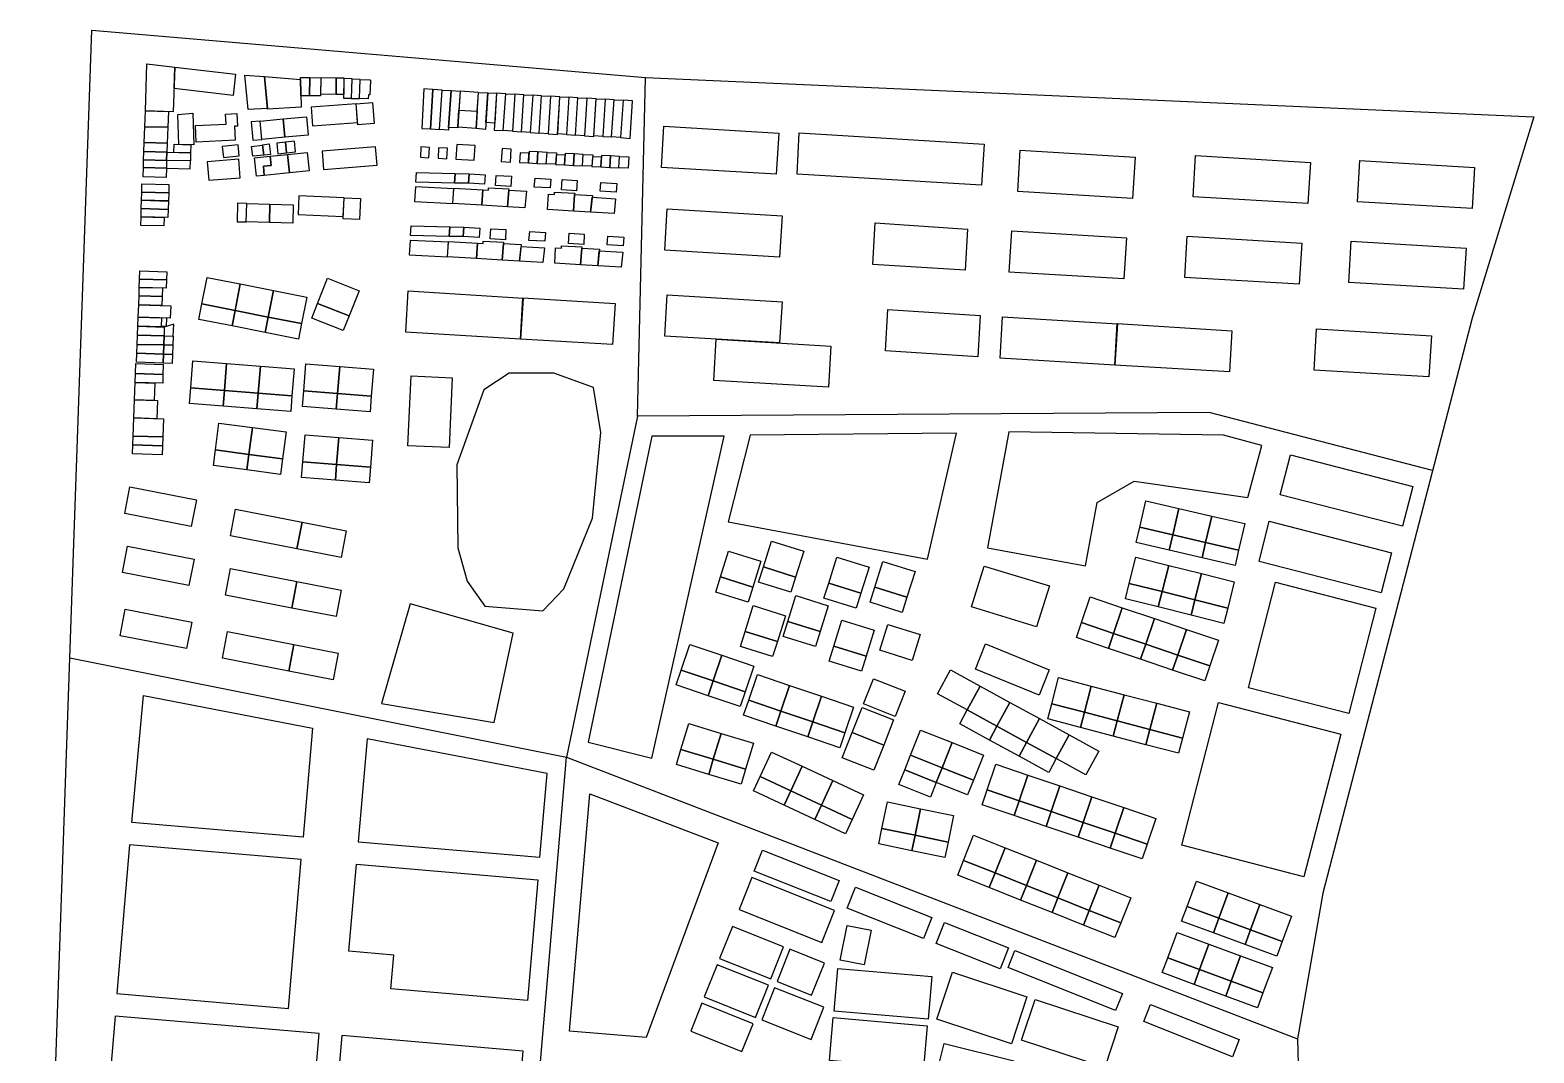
# Model space of a CAD drawing. Header units: millimetres. Extents: x 509895 to 510562, y 3510523 to 3511308.
# Drawn here: x 509895 to 510562, y 3510855 to 3511308 of the extents above; entities that cross this region are included whole.
import ezdxf

# ---------------------------------------------------------------- set-up
doc = ezdxf.new("R2010")
doc.units = ezdxf.units.MM
doc.header["$LTSCALE"] = 5
for name, color, linetype, true_color in [('000历史建筑', 30, 'Continuous', 0xff7f00), ('DX-地形', 8, 'Continuous', 0x808080), ('外水E1', 131, 'Continuous', 0x7fffff), ('车行-主干道', 1, 'Continuous', 0xff0000), ('车行-支路', 3, 'Continuous', 0x00ff00), ('车行-次干道', 5, 'Continuous', 0x0000ff)]:
    doc.layers.add(name, color=color, linetype=linetype, true_color=true_color)

msp = doc.modelspace()

# ---------------------------------------------------------------- linework, layer by layer
at = {"layer": '000历史建筑'}
for points in [[(510346.79, 3511061.9), (510341.12, 3511043.77), (510312.21, 3511052.56), (510317.88, 3511070.69)], [(510257.11, 3510911.32), (510267.78, 3510909.19), (510264.71, 3510893.82), (510254.04, 3510895.96)]]:
    msp.add_lwpolyline(points, close=True, dxfattribs=at)
at = {"layer": 'DX-地形', "linetype": 'Continuous'}
for points in [[(509946.55, 3511293.36), (509958.9, 3511291.98), (509958.21, 3511272.15), (509945.87, 3511272.53)], [(509946.55, 3511293.36), (509958.9, 3511291.98), (509958.21, 3511272.15), (509945.87, 3511272.53)], [(509984.71, 3511279.36), (509958.57, 3511282.41), (509958.9, 3511291.98), (509985.82, 3511288.88)], [(509984.71, 3511279.36), (509958.57, 3511282.41), (509958.9, 3511291.98), (509985.82, 3511288.88)], [(509998.63, 3511287.72), (509999.95, 3511273.64), (509991.41, 3511273.1), (509989.98, 3511288.38)], [(509998.63, 3511287.72), (509999.95, 3511273.64), (509991.41, 3511273.1), (509989.98, 3511288.38)], [(510014.9, 3511274.25), (509999.99, 3511273.26), (509998.63, 3511287.72), (510014.67, 3511286.41)], [(510014.9, 3511274.25), (509999.99, 3511273.26), (509998.63, 3511287.72), (510014.67, 3511286.41)], [(510018.62, 3511279.18), (510014.79, 3511279.18), (510014.66, 3511287.36), (510018.76, 3511287.28)], [(510018.62, 3511279.18), (510014.79, 3511279.18), (510014.66, 3511287.36), (510018.76, 3511287.28)], [(510023.51, 3511280.12), (510030.43, 3511279.99), (510030.52, 3511287.04), (510023.62, 3511287.26), (510023.49, 3511279.18), (510018.62, 3511279.18), (510018.76, 3511287.28), (510023.62, 3511287.26)], [(510023.51, 3511280.12), (510030.43, 3511279.99), (510030.52, 3511287.04), (510023.62, 3511287.26), (510023.49, 3511279.18), (510018.62, 3511279.18), (510018.76, 3511287.28), (510023.62, 3511287.26)], [(510033.93, 3511279.92), (510034.02, 3511286.99), (510030.52, 3511287.04), (510030.43, 3511279.97)], [(510033.93, 3511279.92), (510034.02, 3511286.99), (510030.52, 3511287.04), (510030.43, 3511279.97)], [(510037.33, 3511286.53), (510037.16, 3511278.03), (510033.85, 3511278.09), (510034.02, 3511286.99), (510037.33, 3511286.93), (510037.16, 3511278.03), (510040.86, 3511277.96), (510041.03, 3511286.46)], [(510037.33, 3511286.53), (510037.16, 3511278.03), (510033.85, 3511278.09), (510034.02, 3511286.99), (510037.33, 3511286.93), (510037.16, 3511278.03), (510040.86, 3511277.96), (510041.03, 3511286.46)], [(510045.73, 3511285.91), (510045.45, 3511279.7), (510044.75, 3511279.72), (510044.66, 3511277.89), (510040.86, 3511277.96), (510041.03, 3511286.43), (510045.32, 3511286.31), (510045.43, 3511286.29), (510045.52, 3511286.25), (510045.6, 3511286.18), (510045.66, 3511286.1), (510045.71, 3511286.01)], [(510045.73, 3511285.91), (510045.45, 3511279.7), (510044.75, 3511279.72), (510044.66, 3511277.89), (510040.86, 3511277.96), (510041.03, 3511286.43), (510045.32, 3511286.31), (510045.43, 3511286.29), (510045.52, 3511286.25), (510045.6, 3511286.18), (510045.66, 3511286.1), (510045.71, 3511286.01)], [(510073.39, 3511281.97), (510072.27, 3511264.5), (510076.34, 3511264.27), (510077.47, 3511281.77), (510073.39, 3511281.97), (510069.35, 3511282.24), (510068.48, 3511264.77), (510072.27, 3511264.5)], [(510073.39, 3511281.97), (510072.27, 3511264.5), (510076.34, 3511264.27), (510077.47, 3511281.77), (510073.39, 3511281.97), (510069.35, 3511282.24), (510068.48, 3511264.77), (510072.27, 3511264.5)], [(510077.47, 3511281.77), (510081.4, 3511281.54), (510080.35, 3511265.22), (510080.27, 3511264.02), (510076.34, 3511264.27)], [(510077.47, 3511281.77), (510081.4, 3511281.54), (510080.35, 3511265.22), (510080.27, 3511264.02), (510076.34, 3511264.27)], [(510081.4, 3511281.54), (510085.42, 3511281.25), (510084.4, 3511265.32), (510084.37, 3511264.96), (510080.35, 3511265.22)], [(510081.4, 3511281.54), (510085.42, 3511281.25), (510084.4, 3511265.32), (510084.37, 3511264.96), (510080.35, 3511265.22)], [(510093.55, 3511280.74), (510085.42, 3511281.25), (510084.9, 3511272.92), (510093.02, 3511272.43)], [(510093.55, 3511280.74), (510085.42, 3511281.25), (510084.9, 3511272.92), (510093.02, 3511272.43)], [(510097.66, 3511280.56), (510096.65, 3511264.3), (510092.54, 3511264.69), (510093.55, 3511280.74), (510097.66, 3511280.56), (510101.63, 3511280.39), (510100.82, 3511267.09), (510096.85, 3511267.32)], [(510097.66, 3511280.56), (510096.65, 3511264.3), (510092.54, 3511264.69), (510093.55, 3511280.74), (510097.66, 3511280.56), (510101.63, 3511280.39), (510100.82, 3511267.09), (510096.85, 3511267.32)], [(510104.59, 3511263.76), (510105.64, 3511280.15), (510101.63, 3511280.39), (510100.57, 3511264.03)], [(510104.59, 3511263.76), (510105.64, 3511280.15), (510101.63, 3511280.39), (510100.57, 3511264.03)], [(510105.64, 3511280.15), (510109.66, 3511279.91), (510108.6, 3511263.51), (510104.59, 3511263.76)], [(510105.64, 3511280.15), (510109.66, 3511279.91), (510108.6, 3511263.51), (510104.59, 3511263.76)], [(510039.97, 3511267.41), (510039.33, 3511275.7), (510019.33, 3511274.12), (510019.98, 3511265.83)], [(510039.97, 3511267.41), (510039.33, 3511275.7), (510019.33, 3511274.12), (510019.98, 3511265.83)], [(510040.05, 3511266.36), (510039.33, 3511275.7), (510046.61, 3511276.27), (510047.33, 3511266.93)], [(510040.05, 3511266.36), (510039.33, 3511275.7), (510046.61, 3511276.27), (510047.33, 3511266.93)], [(510112.63, 3511263.17), (510113.66, 3511279.63), (510109.66, 3511279.91), (510108.6, 3511263.51)], [(510112.63, 3511263.17), (510113.66, 3511279.63), (510109.66, 3511279.91), (510108.6, 3511263.51)], [(510113.66, 3511279.63), (510117.62, 3511279.45), (510116.55, 3511262.93), (510112.63, 3511263.17)], [(510113.66, 3511279.63), (510117.62, 3511279.45), (510116.55, 3511262.93), (510112.63, 3511263.17)], [(510120.5, 3511262.69), (510121.57, 3511279.22), (510117.62, 3511279.45), (510116.55, 3511262.93)], [(510120.5, 3511262.69), (510121.57, 3511279.22), (510117.62, 3511279.45), (510116.55, 3511262.93)], [(510121.57, 3511279.22), (510125.59, 3511279.02), (510124.5, 3511262.4), (510120.5, 3511262.69)], [(510121.57, 3511279.22), (510125.59, 3511279.02), (510124.5, 3511262.4), (510120.5, 3511262.69)], [(510128.67, 3511262.05), (510129.73, 3511278.77), (510125.59, 3511279.02), (510124.5, 3511262.4)], [(510128.67, 3511262.05), (510129.73, 3511278.77), (510125.59, 3511279.02), (510124.5, 3511262.4)], [(510129.73, 3511278.77), (510133.68, 3511278.59), (510132.61, 3511262.06), (510128.7, 3511262.31)], [(510129.73, 3511278.77), (510133.68, 3511278.59), (510132.61, 3511262.06), (510128.7, 3511262.31)], [(510136.57, 3511261.82), (510137.64, 3511278.35), (510133.68, 3511278.59), (510132.61, 3511262.06)], [(510136.57, 3511261.82), (510137.64, 3511278.35), (510133.68, 3511278.59), (510132.61, 3511262.06)], [(510137.64, 3511278.35), (510141.65, 3511278.16), (510140.57, 3511261.53), (510136.57, 3511261.82)], [(510137.64, 3511278.35), (510141.65, 3511278.16), (510140.57, 3511261.53), (510136.57, 3511261.82)], [(510144.73, 3511261.18), (510145.79, 3511277.91), (510141.65, 3511278.16), (510140.57, 3511261.53)], [(510144.73, 3511261.18), (510145.79, 3511277.91), (510141.65, 3511278.16), (510140.57, 3511261.53)], [(510145.79, 3511277.91), (510149.75, 3511277.72), (510148.67, 3511261.2), (510144.76, 3511261.44)], [(510145.79, 3511277.91), (510149.75, 3511277.72), (510148.67, 3511261.2), (510144.76, 3511261.44)], [(510152.63, 3511260.96), (510153.7, 3511277.49), (510149.75, 3511277.72), (510148.67, 3511261.2)], [(510152.63, 3511260.96), (510153.7, 3511277.49), (510149.75, 3511277.72), (510148.67, 3511261.2)], [(510153.7, 3511277.49), (510157.71, 3511277.29), (510156.63, 3511260.67), (510152.63, 3511260.96)], [(510153.7, 3511277.49), (510157.71, 3511277.29), (510156.63, 3511260.67), (510152.63, 3511260.96)], [(510160.8, 3511260.32), (510161.85, 3511277.04), (510157.71, 3511277.29), (510156.63, 3511260.67)], [(510160.8, 3511260.32), (510161.85, 3511277.04), (510157.71, 3511277.29), (510156.63, 3511260.67)], [(509945.87, 3511272.53), (509956.04, 3511272.25), (509955.77, 3511265.25), (509945.6, 3511265.53)], [(509945.87, 3511272.53), (509956.04, 3511272.25), (509955.77, 3511265.25), (509945.6, 3511265.53)], [(509960.25, 3511270.98), (509966.85, 3511271.47), (509967.4, 3511257.49), (509960.7, 3511257.66)], [(509960.25, 3511270.98), (509966.85, 3511271.47), (509967.4, 3511257.49), (509960.7, 3511257.66)], [(509968.41, 3511258.72), (509968.07, 3511266.09), (509981.61, 3511266.71), (509981.41, 3511271.1), (509986.4, 3511271.34), (509986.66, 3511265.82), (509985.32, 3511265.76), (509985.61, 3511259.52)], [(509968.41, 3511258.72), (509968.07, 3511266.09), (509981.61, 3511266.71), (509981.41, 3511271.1), (509986.4, 3511271.34), (509986.66, 3511265.82), (509985.32, 3511265.76), (509985.61, 3511259.52)], [(509996.75, 3511268.02), (509992.73, 3511267.64), (509993.53, 3511259.49), (509997.55, 3511259.87)], [(509996.75, 3511268.02), (509992.73, 3511267.64), (509993.53, 3511259.49), (509997.55, 3511259.87)], [(509997.55, 3511259.87), (509996.75, 3511268.02), (510006.96, 3511268.98), (510007.76, 3511260.83)], [(509997.55, 3511259.87), (509996.75, 3511268.02), (510006.96, 3511268.98), (510007.76, 3511260.83)], [(510006.96, 3511268.98), (510017.3, 3511269.95), (510018.09, 3511261.8), (510007.76, 3511260.83)], [(510006.96, 3511268.98), (510017.3, 3511269.95), (510018.09, 3511261.8), (510007.76, 3511260.83)], [(510084.9, 3511272.92), (510093.02, 3511272.43), (510092.54, 3511264.69), (510084.4, 3511265.32)], [(510084.9, 3511272.92), (510093.02, 3511272.43), (510092.54, 3511264.69), (510084.4, 3511265.32)], [(509945.6, 3511265.53), (509955.77, 3511265.25), (509955.49, 3511258.21), (509945.32, 3511258.49)], [(509945.6, 3511265.53), (509955.77, 3511265.25), (509955.49, 3511258.21), (509945.32, 3511258.49)], [(509945.18, 3511254.49), (509955.35, 3511254.21), (509955.24, 3511250.6), (509945.07, 3511250.88)], [(509945.18, 3511254.49), (509955.35, 3511254.21), (509955.24, 3511250.6), (509945.07, 3511250.88)], [(509945.32, 3511258.49), (509955.49, 3511258.21), (509955.35, 3511254.21), (509945.18, 3511254.49)], [(509945.32, 3511258.49), (509955.49, 3511258.21), (509955.35, 3511254.21), (509945.18, 3511254.49)], [(509955.35, 3511254.21), (509965.91, 3511253.92), (509965.8, 3511250.32), (509955.24, 3511250.6)], [(509955.35, 3511254.21), (509965.91, 3511253.92), (509965.8, 3511250.32), (509955.24, 3511250.6)], [(509958.44, 3511254.13), (509958.58, 3511257.71), (509965.98, 3511257.53), (509965.91, 3511253.92)], [(509958.44, 3511254.13), (509958.58, 3511257.71), (509965.98, 3511257.53), (509965.91, 3511253.92)], [(509987.49, 3511252.59), (509986.97, 3511257.45), (509979.91, 3511256.69), (509980.43, 3511251.83)], [(509987.49, 3511252.59), (509986.97, 3511257.45), (509979.91, 3511256.69), (509980.43, 3511251.83)], [(509993.45, 3511252.41), (509992.93, 3511256.79), (509997.8, 3511257.33), (509998.32, 3511252.9)], [(509993.45, 3511252.41), (509992.93, 3511256.79), (509997.8, 3511257.33), (509998.32, 3511252.9)], [(509998.32, 3511252.9), (509997.78, 3511257.53), (510000.76, 3511257.88), (510001.3, 3511253.26)], [(509998.32, 3511252.9), (509997.78, 3511257.53), (510000.76, 3511257.88), (510001.3, 3511253.26)], [(510008.44, 3511253.92), (510007.97, 3511258.64), (510004.19, 3511258.26), (510004.65, 3511253.55)], [(510008.44, 3511253.92), (510007.97, 3511258.64), (510004.19, 3511258.26), (510004.65, 3511253.55)], [(510007.97, 3511258.64), (510008.43, 3511253.92), (510012.41, 3511254.31), (510011.95, 3511259.03)], [(510007.97, 3511258.64), (510008.43, 3511253.92), (510012.41, 3511254.31), (510011.95, 3511259.03)], [(510009.71, 3511245.04), (510008.88, 3511253.23), (510017.59, 3511254.12), (510018.43, 3511245.92)], [(510009.71, 3511245.04), (510008.88, 3511253.23), (510017.59, 3511254.12), (510018.43, 3511245.92)], [(510024.91, 3511246.48), (510048.62, 3511248.41), (510047.89, 3511256.66), (510024.18, 3511254.72)], [(510024.91, 3511246.48), (510048.62, 3511248.41), (510047.89, 3511256.66), (510024.18, 3511254.72)], [(510067.79, 3511251.98), (510071.58, 3511251.77), (510071.83, 3511256.36), (510068.04, 3511256.57)], [(510067.79, 3511251.98), (510071.58, 3511251.77), (510071.83, 3511256.36), (510068.04, 3511256.57)], [(510075.65, 3511251.55), (510079.58, 3511251.34), (510079.83, 3511255.93), (510075.9, 3511256.14)], [(510075.65, 3511251.55), (510079.58, 3511251.34), (510079.83, 3511255.93), (510075.9, 3511256.14)], [(510083.5, 3511251.13), (510091.65, 3511250.69), (510092.06, 3511257.16), (510083.97, 3511257.6)], [(510103.71, 3511250.05), (510107.73, 3511249.78), (510108.1, 3511255.61), (510104.11, 3511255.78)], [(510103.71, 3511250.05), (510107.73, 3511249.78), (510108.1, 3511255.61), (510104.11, 3511255.78)], [(510112.01, 3511253.95), (510111.74, 3511249.61), (510115.7, 3511249.45), (510115.97, 3511253.75)], [(510112.01, 3511253.95), (510111.74, 3511249.61), (510115.7, 3511249.45), (510115.97, 3511253.75)], [(510115.7, 3511249.45), (510119.65, 3511249.22), (510119.97, 3511254.3), (510116.02, 3511254.52)], [(510115.7, 3511249.45), (510119.65, 3511249.22), (510119.97, 3511254.3), (510116.02, 3511254.52)], [(510119.97, 3511254.3), (510119.65, 3511249.22), (510123.66, 3511249.04), (510123.98, 3511254.09)], [(510119.97, 3511254.3), (510119.65, 3511249.22), (510123.66, 3511249.04), (510123.98, 3511254.09)], [(510128.15, 3511253.87), (510127.84, 3511248.84), (510123.66, 3511249.04), (510123.98, 3511254.09)], [(510128.15, 3511253.87), (510127.84, 3511248.84), (510123.66, 3511249.04), (510123.98, 3511254.09)], [(510131.76, 3511248.59), (510135.72, 3511248.36), (510136.04, 3511253.43), (510132.08, 3511253.66)], [(510136.04, 3511253.43), (510135.72, 3511248.36), (510139.73, 3511248.17), (510140.05, 3511253.22)], [(509944.97, 3511247.37), (509955.14, 3511247.09), (509954.99, 3511242.97), (509944.82, 3511243.33)], [(509944.97, 3511247.37), (509955.14, 3511247.09), (509954.99, 3511242.97), (509944.82, 3511243.33)], [(509945.07, 3511250.88), (509955.24, 3511250.6), (509955.14, 3511247.09), (509944.94, 3511247.37)], [(509945.07, 3511250.88), (509955.24, 3511250.6), (509955.14, 3511247.09), (509944.94, 3511247.37)], [(509955.24, 3511250.6), (509955.14, 3511247.09), (509965.75, 3511246.81), (509965.85, 3511250.32)], [(509955.24, 3511250.6), (509955.14, 3511247.09), (509965.75, 3511246.81), (509965.85, 3511250.32)], [(509987.9, 3511242.88), (509987.25, 3511251.09), (509973.3, 3511250), (509973.94, 3511241.79)], [(509987.9, 3511242.88), (509987.25, 3511251.09), (509973.3, 3511250), (509973.94, 3511241.79)], [(509995.11, 3511243.55), (509994.27, 3511251.75), (510001.24, 3511252.46), (510001.65, 3511248.38), (509998.17, 3511248.02), (509998.59, 3511243.91)], [(509995.11, 3511243.55), (509994.27, 3511251.75), (510001.24, 3511252.46), (510001.65, 3511248.38), (509998.17, 3511248.02), (509998.59, 3511243.91)], [(509998.59, 3511243.91), (509998.17, 3511248.02), (510001.65, 3511248.38), (510001.24, 3511252.46), (510008.88, 3511253.23), (510009.71, 3511245.04)], [(509998.59, 3511243.91), (509998.17, 3511248.02), (510001.65, 3511248.38), (510001.24, 3511252.46), (510008.88, 3511253.23), (510009.71, 3511245.04)], [(510128.08, 3511253.09), (510127.8, 3511248.74), (510131.76, 3511248.59), (510132.03, 3511252.88)], [(510128.08, 3511253.09), (510127.8, 3511248.74), (510131.76, 3511248.59), (510132.03, 3511252.88)], [(510144.22, 3511253), (510143.9, 3511247.98), (510139.73, 3511248.17), (510140.05, 3511253.22)], [(510144.14, 3511252.22), (510143.87, 3511247.88), (510147.82, 3511247.72), (510148.09, 3511252.02)], [(510147.82, 3511247.72), (510151.78, 3511247.49), (510152.1, 3511252.57), (510148.14, 3511252.79)], [(510147.82, 3511247.72), (510151.78, 3511247.49), (510152.1, 3511252.57), (510148.14, 3511252.79)], [(510152.1, 3511252.57), (510151.78, 3511247.49), (510155.79, 3511247.31), (510156.11, 3511252.36)], [(510152.1, 3511252.57), (510151.78, 3511247.49), (510155.79, 3511247.31), (510156.11, 3511252.36)], [(510160.28, 3511252.14), (510159.96, 3511247.11), (510155.79, 3511247.31), (510156.11, 3511252.36)], [(509944.31, 3511240.23), (509956.28, 3511239.85), (509956.23, 3511236.18), (509944.26, 3511236.55)], [(509944.31, 3511240.23), (509956.28, 3511239.85), (509956.23, 3511236.18), (509944.26, 3511236.55)], [(510065.8, 3511240.97), (510066.11, 3511245.18), (510083.21, 3511244.76), (510082.89, 3511240.55)], [(510083.21, 3511244.76), (510089.45, 3511244.68), (510089.19, 3511240.54), (510082.89, 3511240.55)], [(510089.45, 3511244.68), (510096.53, 3511244.23), (510096.27, 3511240.09), (510089.19, 3511240.54)], [(510101.42, 3511243.95), (510108.15, 3511243.57), (510107.89, 3511239.03), (510101.17, 3511239.4)], [(510118.66, 3511242.64), (510125.72, 3511242.25), (510125.39, 3511238.37), (510118.32, 3511238.76)], [(510130.63, 3511242.05), (510137.35, 3511241.67), (510137.1, 3511237.13), (510130.37, 3511237.5)], [(510147.87, 3511240.74), (510154.93, 3511240.35), (510154.6, 3511236.47), (510147.53, 3511236.86)], [(509944.26, 3511236.55), (509956.23, 3511236.18), (509956.09, 3511232.58), (509944.14, 3511232.91)], [(509944.26, 3511236.55), (509956.23, 3511236.18), (509956.09, 3511232.58), (509944.14, 3511232.91)], [(510033.61, 3511225.68), (510033.96, 3511233.99), (510013.92, 3511234.82), (510013.57, 3511226.51)], [(510033.61, 3511225.68), (510033.96, 3511233.99), (510013.92, 3511234.82), (510013.57, 3511226.51)], [(510033.56, 3511224.63), (510033.96, 3511233.99), (510041.26, 3511233.68), (510040.86, 3511224.32)], [(510033.56, 3511224.63), (510033.96, 3511233.99), (510041.26, 3511233.68), (510040.86, 3511224.32)], [(510065.65, 3511238.78), (510065.25, 3511232.34), (510082.17, 3511231.48), (510082.59, 3511237.93)], [(510095.04, 3511230.67), (510082.17, 3511231.48), (510082.62, 3511238.28), (510095.45, 3511237.47)], [(510106.48, 3511230.03), (510095.04, 3511230.67), (510095.46, 3511237.53), (510098.08, 3511237.36), (510098.08, 3511238.43), (510107.07, 3511237.94), (510107.02, 3511237.39)], [(510107.02, 3511237.39), (510114.89, 3511236.91), (510114.13, 3511229.58), (510106.48, 3511230.03)], [(510135.68, 3511228.13), (510124.25, 3511228.77), (510124.66, 3511235.63), (510127.29, 3511235.46), (510127.29, 3511236.53), (510136.28, 3511236.04), (510136.23, 3511235.49)], [(510136.23, 3511235.49), (510144.1, 3511235.01), (510143.33, 3511227.68), (510135.68, 3511228.13)], [(510154.42, 3511233.6), (510153.73, 3511227.06), (510143.33, 3511227.67), (510144.02, 3511234.21)], [(509944.02, 3511229.24), (509956, 3511228.86), (509955.85, 3511225.27), (509943.91, 3511225.59)], [(509944.02, 3511229.24), (509956, 3511228.86), (509955.85, 3511225.27), (509943.91, 3511225.59)], [(509944.08, 3511232.91), (509956.05, 3511232.53), (509956, 3511228.86), (509944.02, 3511229.24)], [(509944.08, 3511232.91), (509956.05, 3511232.53), (509956, 3511228.86), (509944.02, 3511229.24)], [(509990.78, 3511231.48), (509986.74, 3511231.59), (509986.55, 3511223.4), (509990.59, 3511223.29)], [(509990.78, 3511231.48), (509986.74, 3511231.59), (509986.55, 3511223.4), (509990.59, 3511223.29)], [(509990.59, 3511223.29), (509990.78, 3511231.48), (510001.03, 3511231.21), (510000.84, 3511223.02)], [(509990.59, 3511223.29), (509990.78, 3511231.48), (510001.03, 3511231.21), (510000.84, 3511223.02)], [(510001.03, 3511231.21), (510011.4, 3511230.93), (510011.22, 3511222.74), (510000.84, 3511223.02)], [(510001.03, 3511231.21), (510011.4, 3511230.93), (510011.22, 3511222.74), (510000.84, 3511223.02)], [(509943.91, 3511225.59), (509954.2, 3511225.31), (509954.06, 3511221.49), (509943.77, 3511221.77)], [(509943.91, 3511225.59), (509954.2, 3511225.31), (509954.06, 3511221.49), (509943.77, 3511221.77)], [(510063.43, 3511217.3), (510063.74, 3511221.51), (510080.84, 3511221.09), (510080.52, 3511216.88)], [(510080.84, 3511221.09), (510087.08, 3511221.02), (510086.82, 3511216.87), (510080.52, 3511216.88)], [(510087.08, 3511221.02), (510094.16, 3511220.57), (510093.9, 3511216.43), (510086.82, 3511216.87)], [(510099.05, 3511220.28), (510105.78, 3511219.91), (510105.52, 3511215.36), (510098.8, 3511215.74)], [(510099.05, 3511220.28), (510105.78, 3511219.91), (510105.52, 3511215.36), (510098.8, 3511215.74)], [(510063.28, 3511215.12), (510062.88, 3511208.67), (510079.8, 3511207.81), (510080.22, 3511214.26)], [(510063.28, 3511215.12), (510062.88, 3511208.67), (510079.8, 3511207.81), (510080.22, 3511214.26)], [(510092.67, 3511207), (510079.8, 3511207.81), (510080.25, 3511214.61), (510093.08, 3511213.8)], [(510092.67, 3511207), (510079.8, 3511207.81), (510080.25, 3511214.61), (510093.08, 3511213.8)], [(510104.11, 3511206.36), (510092.67, 3511207), (510093.09, 3511213.86), (510095.71, 3511213.69), (510095.71, 3511214.77), (510104.7, 3511214.28), (510104.65, 3511213.73)], [(510104.11, 3511206.36), (510092.67, 3511207), (510093.09, 3511213.86), (510095.71, 3511213.69), (510095.71, 3511214.77), (510104.7, 3511214.28), (510104.65, 3511213.73)], [(510104.65, 3511213.73), (510112.52, 3511213.24), (510111.76, 3511205.92), (510104.11, 3511206.36)], [(510104.65, 3511213.73), (510112.52, 3511213.24), (510111.76, 3511205.92), (510104.11, 3511206.36)], [(510116.29, 3511218.98), (510123.35, 3511218.58), (510123.02, 3511214.7), (510115.95, 3511215.1)], [(510116.29, 3511218.98), (510123.35, 3511218.58), (510123.02, 3511214.7), (510115.95, 3511215.1)], [(510133.77, 3511218.25), (510140.49, 3511217.88), (510140.24, 3511213.33), (510133.51, 3511213.71)], [(510133.77, 3511218.25), (510140.49, 3511217.88), (510140.24, 3511213.33), (510133.51, 3511213.71)], [(510151, 3511216.95), (510158.07, 3511216.55), (510157.74, 3511212.67), (510150.67, 3511213.07)], [(510151, 3511216.95), (510158.07, 3511216.55), (510157.74, 3511212.67), (510150.67, 3511213.07)], [(510122.84, 3511211.83), (510122.15, 3511205.29), (510111.75, 3511205.91), (510112.44, 3511212.45)], [(510122.84, 3511211.83), (510122.15, 3511205.29), (510111.75, 3511205.91), (510112.44, 3511212.45)], [(510138.82, 3511204.33), (510127.39, 3511204.97), (510127.8, 3511211.84), (510130.42, 3511211.66), (510130.43, 3511212.74), (510139.41, 3511212.25), (510139.37, 3511211.7)], [(510138.82, 3511204.33), (510127.39, 3511204.97), (510127.8, 3511211.84), (510130.42, 3511211.66), (510130.43, 3511212.74), (510139.41, 3511212.25), (510139.37, 3511211.7)], [(510139.37, 3511211.7), (510147.24, 3511211.21), (510146.47, 3511203.89), (510138.82, 3511204.33)], [(510139.37, 3511211.7), (510147.24, 3511211.21), (510146.47, 3511203.89), (510138.82, 3511204.33)], [(510157.56, 3511209.81), (510156.87, 3511203.26), (510146.47, 3511203.88), (510147.16, 3511210.42)], [(510157.56, 3511209.81), (510156.87, 3511203.26), (510146.47, 3511203.88), (510147.16, 3511210.42)], [(509943.31, 3511201.6), (509955.29, 3511201.22), (509955.23, 3511197.54), (509943.26, 3511197.92)], [(509943.31, 3511201.6), (509955.29, 3511201.22), (509955.23, 3511197.54), (509943.26, 3511197.92)], [(509943.15, 3511194.28), (509953.44, 3511194), (509953.3, 3511190.18), (509943.01, 3511190.46)], [(509943.15, 3511194.28), (509953.44, 3511194), (509953.3, 3511190.18), (509943.01, 3511190.46)], [(509943.26, 3511197.92), (509955.23, 3511197.54), (509955.09, 3511193.95), (509943.15, 3511194.28)], [(509943.26, 3511197.92), (509955.23, 3511197.54), (509955.09, 3511193.95), (509943.15, 3511194.28)], [(509942.86, 3511186.57), (509957.06, 3511186.05), (509956.85, 3511180.59), (509942.66, 3511181.11)], [(509942.86, 3511186.57), (509957.06, 3511186.05), (509956.85, 3511180.59), (509942.66, 3511181.11)], [(509943.01, 3511190.46), (509953.3, 3511190.18), (509953.15, 3511186.19), (509942.86, 3511186.57)], [(509943.01, 3511190.46), (509953.3, 3511190.18), (509953.15, 3511186.19), (509942.86, 3511186.57)], [(509942.66, 3511181.11), (509953.03, 3511180.73), (509952.86, 3511176.71), (509942.48, 3511177.08)], [(509942.66, 3511181.11), (509953.03, 3511180.73), (509952.86, 3511176.71), (509942.48, 3511177.08)], [(509952.88, 3511177.17), (509955.26, 3511177.04), (509955.35, 3511180.65), (509953.03, 3511180.73)], [(509952.88, 3511177.17), (509955.26, 3511177.04), (509955.35, 3511180.65), (509953.03, 3511180.73)], [(509942.48, 3511177.08), (509954.21, 3511176.67), (509954.13, 3511172.81), (509942.34, 3511173.09)], [(509942.48, 3511177.08), (509954.21, 3511176.67), (509954.13, 3511172.81), (509942.34, 3511173.09)], [(509954.1, 3511172.81), (509958.22, 3511172.68), (509958.49, 3511177.91), (509954.21, 3511176.67), (509954.13, 3511172.81), (509958.22, 3511172.68), (509958.01, 3511168.71), (509953.99, 3511168.78)], [(509954.1, 3511172.81), (509958.22, 3511172.68), (509958.49, 3511177.91), (509954.21, 3511176.67), (509954.13, 3511172.81), (509958.22, 3511172.68), (509958.01, 3511168.71), (509953.99, 3511168.78)], [(509942.18, 3511169), (509953.99, 3511168.78), (509953.86, 3511164.64), (509942.07, 3511165.05)], [(509942.18, 3511169), (509953.99, 3511168.78), (509953.86, 3511164.64), (509942.07, 3511165.05)], [(509942.34, 3511173.09), (509954.13, 3511172.81), (509953.99, 3511168.78), (509942.18, 3511169)], [(509942.34, 3511173.09), (509954.13, 3511172.81), (509953.99, 3511168.78), (509942.18, 3511169)], [(509953.99, 3511168.78), (509958.01, 3511168.71), (509957.89, 3511164.54), (509953.86, 3511164.64)], [(509953.99, 3511168.78), (509958.01, 3511168.71), (509957.89, 3511164.54), (509953.86, 3511164.64)], [(509941.57, 3511160.44), (509953.73, 3511160.01), (509953.64, 3511155.64), (509941.42, 3511156.07)], [(509941.57, 3511160.44), (509953.73, 3511160.01), (509953.64, 3511155.64), (509941.42, 3511156.07)], [(509942.07, 3511165.05), (509953.86, 3511164.64), (509953.76, 3511160.63), (509941.97, 3511161.04)], [(509942.07, 3511165.05), (509953.86, 3511164.64), (509953.76, 3511160.63), (509941.97, 3511161.04)], [(509957.78, 3511160.56), (509953.76, 3511160.63), (509953.86, 3511164.64), (509957.89, 3511164.54)], [(509957.78, 3511160.56), (509953.76, 3511160.63), (509953.86, 3511164.64), (509957.89, 3511164.54)], [(509941.42, 3511156.07), (509953.64, 3511155.64), (509953.57, 3511151.8), (509941.28, 3511152.12)], [(509941.42, 3511156.07), (509953.64, 3511155.64), (509953.57, 3511151.8), (509941.28, 3511152.12)], [(509941.28, 3511152.12), (509950.01, 3511151.86), (509949.76, 3511144.13), (509941.01, 3511144.38)], [(509941.28, 3511152.12), (509950.01, 3511151.86), (509949.76, 3511144.13), (509941.01, 3511144.38)], [(509941.01, 3511144.38), (509951.16, 3511144.09), (509950.91, 3511136.04), (509940.73, 3511136.38)], [(509941.01, 3511144.38), (509951.16, 3511144.09), (509950.91, 3511136.04), (509940.73, 3511136.38)], [(509940.73, 3511136.38), (509953.83, 3511135.94), (509953.58, 3511127.96), (509940.43, 3511128.35)], [(509940.73, 3511136.38), (509953.83, 3511135.94), (509953.58, 3511127.96), (509940.43, 3511128.35)], [(509940.43, 3511128.35), (509953.58, 3511127.96), (509953.41, 3511123.98), (509940.26, 3511124.37)], [(509940.43, 3511128.35), (509953.58, 3511127.96), (509953.41, 3511123.98), (509940.26, 3511124.37)], [(509940.26, 3511124.37), (509953.41, 3511123.98), (509953.24, 3511119.99), (509940.09, 3511120.38)], [(509940.26, 3511124.37), (509953.41, 3511123.98), (509953.24, 3511119.99), (509940.09, 3511120.38)]]:
    msp.add_lwpolyline(points, close=True, dxfattribs=at)
at = {"layer": 'DX-地形'}
for points in [[(510175.84, 3511265.81), (510226.78, 3511262.68), (510225.62, 3511244.45), (510174.79, 3511247.46)], [(510235.84, 3511262.85), (510317.87, 3511257.75), (510316.72, 3511239.52), (510234.86, 3511244.5)], [(510333.83, 3511255.11), (510384.77, 3511251.98), (510383.61, 3511233.75), (510332.78, 3511236.76)], [(510411.63, 3511252.76), (510462.56, 3511249.63), (510461.41, 3511231.4), (510410.58, 3511234.41)], [(510484.45, 3511250.56), (510535.39, 3511247.43), (510534.23, 3511229.2), (510483.4, 3511232.21)], [(510177.29, 3511229.09), (510228.22, 3511225.96), (510227.07, 3511207.73), (510176.24, 3511210.74)], [(510269.58, 3511222.82), (510310.53, 3511220.13), (510309.37, 3511201.9), (510268.53, 3511204.47)], [(510330.07, 3511219.37), (510381.01, 3511216.24), (510379.85, 3511198.01), (510329.02, 3511201.02)], [(510407.86, 3511217.02), (510458.8, 3511213.89), (510457.64, 3511195.66), (510406.81, 3511198.67)], [(510480.69, 3511214.83), (510531.63, 3511211.7), (510530.47, 3511193.47), (510479.64, 3511196.48)], [(509973.23, 3511198.69), (509987.95, 3511195.78), (509985.62, 3511184.01), (509970.9, 3511186.92)], [(509987.95, 3511195.78), (510002.66, 3511192.87), (510000.33, 3511181.1), (509985.62, 3511184.01)], [(510026.68, 3511198.33), (510040.62, 3511192.79), (510036.19, 3511181.64), (510022.25, 3511187.18)], [(509970.9, 3511186.92), (509985.62, 3511184.01), (509984.26, 3511177.14), (509969.54, 3511180.05)], [(510002.66, 3511192.87), (510017.38, 3511189.96), (510015.05, 3511178.18), (510000.33, 3511181.1)], [(510022.25, 3511187.18), (510036.19, 3511181.64), (510033.6, 3511175.13), (510019.66, 3511180.68)], [(510062.43, 3511192.68), (510113.36, 3511189.55), (510112.21, 3511171.32), (510061.38, 3511174.33)], [(510113.26, 3511189.67), (510154.21, 3511187.14), (510153.06, 3511168.92), (510112.21, 3511171.32)], [(510177.32, 3511191), (510228.26, 3511187.87), (510227.1, 3511169.64), (510176.27, 3511172.65)], [(509985.62, 3511184.01), (510000.33, 3511181.1), (509998.97, 3511174.23), (509984.26, 3511177.14)], [(510000.33, 3511181.1), (510015.05, 3511178.18), (510013.69, 3511171.32), (509998.97, 3511174.23)], [(510275.19, 3511184.41), (510316.14, 3511181.73), (510314.98, 3511163.5), (510274.14, 3511166.06)], [(510326.01, 3511181.19), (510376.94, 3511178.06), (510375.79, 3511159.83), (510324.96, 3511162.84)], [(510376.84, 3511178.18), (510427.78, 3511175.05), (510426.62, 3511156.82), (510375.79, 3511159.83)], [(510465.31, 3511175.91), (510516.25, 3511172.78), (510515.09, 3511154.55), (510464.26, 3511157.56)], [(510198.97, 3511171.36), (510249.9, 3511168.23), (510248.75, 3511150.01), (510197.92, 3511153.01)], [(509966.92, 3511161.69), (509981.87, 3511160.51), (509980.93, 3511148.54), (509965.97, 3511149.73)], [(509981.87, 3511160.51), (509996.83, 3511159.32), (509995.88, 3511147.36), (509980.93, 3511148.54)], [(510017.07, 3511160.4), (510032.02, 3511159.22), (510031.07, 3511147.26), (510016.12, 3511148.44)], [(509996.83, 3511159.32), (510011.78, 3511158.14), (510010.83, 3511146.18), (509995.88, 3511147.36)], [(510032.02, 3511159.22), (510046.97, 3511158.04), (510046.03, 3511146.07), (510031.07, 3511147.26)], [(510062.24, 3511123.99), (510063.71, 3511154.99), (510081.95, 3511154.12), (510080.61, 3511123.23)], [(509965.97, 3511149.73), (509980.93, 3511148.54), (509980.37, 3511141.57), (509965.42, 3511142.75)], [(509980.93, 3511148.54), (509995.88, 3511147.36), (509995.33, 3511140.38), (509980.37, 3511141.57)], [(509995.88, 3511147.36), (510010.83, 3511146.18), (510010.28, 3511139.2), (509995.33, 3511140.38)], [(510016.12, 3511148.44), (510031.07, 3511147.26), (510030.52, 3511140.28), (510015.57, 3511141.46)], [(510031.07, 3511147.26), (510046.03, 3511146.07), (510045.47, 3511139.1), (510030.52, 3511140.28)], [(509978.47, 3511134.08), (509993.34, 3511132.12), (509991.77, 3511120.22), (509976.9, 3511122.19)], [(509993.34, 3511132.12), (510008.22, 3511130.16), (510006.64, 3511118.26), (509991.77, 3511120.22)], [(510016.65, 3511128.87), (510031.6, 3511127.68), (510030.65, 3511115.72), (510015.7, 3511116.9)], [(510031.6, 3511127.68), (510046.55, 3511126.5), (510045.61, 3511114.54), (510030.65, 3511115.72)], [(509976.9, 3511122.19), (509991.77, 3511120.22), (509990.86, 3511113.28), (509975.99, 3511115.25)], [(509991.77, 3511120.22), (510006.64, 3511118.26), (510005.73, 3511111.32), (509990.86, 3511113.28)], [(510453.73, 3511120.03), (510507.98, 3511106), (510503.37, 3511088.32), (510449.2, 3511102.21)], [(510015.7, 3511116.9), (510030.65, 3511115.72), (510030.1, 3511108.74), (510015.15, 3511109.93)], [(510030.65, 3511115.72), (510045.61, 3511114.54), (510045.05, 3511107.56), (510030.1, 3511108.74)], [(509936.71, 3511094.03), (509939, 3511105.8), (509968.45, 3511100.07), (509966.16, 3511088.29)], [(509983.58, 3511084.08), (509985.88, 3511095.85), (510015.32, 3511090.12), (510013.03, 3511078.34)], [(510389.54, 3511099.58), (510404.16, 3511096.22), (510401.47, 3511084.53), (510386.85, 3511087.89)], [(510404.16, 3511096.22), (510418.78, 3511092.86), (510416.09, 3511081.16), (510401.47, 3511084.53)], [(510013.03, 3511078.34), (510015.32, 3511090.12), (510034.95, 3511086.3), (510032.66, 3511074.52)], [(510386.85, 3511087.89), (510401.47, 3511084.53), (510399.9, 3511077.7), (510385.28, 3511081.07)], [(510418.78, 3511092.86), (510433.4, 3511089.5), (510430.71, 3511077.8), (510416.09, 3511081.16)], [(510444.31, 3511090.52), (510498.56, 3511076.49), (510493.95, 3511058.82), (510439.78, 3511072.71)], [(510223.51, 3511081.73), (510237.83, 3511077.26), (510234.24, 3511065.8), (510219.93, 3511070.28)], [(510401.47, 3511084.53), (510416.09, 3511081.16), (510414.52, 3511074.34), (510399.9, 3511077.7)], [(510416.09, 3511081.16), (510430.71, 3511077.8), (510429.14, 3511070.98), (510414.52, 3511074.34)], [(509935.67, 3511067.76), (509937.96, 3511079.54), (509967.41, 3511073.81), (509965.11, 3511062.03)], [(510204.52, 3511077.3), (510218.83, 3511072.82), (510215.25, 3511061.37), (510200.94, 3511065.84)], [(510252.49, 3511074.62), (510266.81, 3511070.14), (510263.23, 3511058.69), (510248.91, 3511063.16)], [(510385.16, 3511074.65), (510399.71, 3511070.98), (510396.78, 3511059.34), (510382.23, 3511063.01)], [(509981.34, 3511057.81), (509983.64, 3511069.59), (510013.08, 3511063.86), (510010.79, 3511052.08)], [(510219.93, 3511070.28), (510234.24, 3511065.8), (510232.16, 3511059.12), (510217.84, 3511063.6)], [(510272.9, 3511072.75), (510287.21, 3511068.27), (510283.63, 3511056.82), (510269.32, 3511061.3)], [(510399.71, 3511070.98), (510414.25, 3511067.31), (510411.32, 3511055.68), (510396.78, 3511059.34)], [(510414.25, 3511067.31), (510428.8, 3511063.64), (510425.86, 3511052.01), (510411.32, 3511055.68)], [(510010.79, 3511052.08), (510013.08, 3511063.86), (510032.72, 3511060.04), (510030.42, 3511048.26)], [(510200.94, 3511065.84), (510215.25, 3511061.37), (510213.16, 3511054.68), (510198.85, 3511059.16)], [(510248.91, 3511063.16), (510263.23, 3511058.69), (510261.14, 3511052.01), (510246.82, 3511056.48)], [(510269.32, 3511061.3), (510283.63, 3511056.82), (510281.55, 3511050.14), (510267.23, 3511054.61)], [(510382.23, 3511063.01), (510396.78, 3511059.34), (510395.06, 3511052.56), (510380.52, 3511056.22)], [(510447.08, 3511063.51), (510491.64, 3511051.98), (510479.55, 3511005.26), (510435.06, 3511016.64)], [(510108.89, 3511040.9), (510063.25, 3511054), (510050.54, 3511009.76), (510100.49, 3511001.36)], [(510215.4, 3511053.15), (510229.72, 3511048.67), (510226.13, 3511037.22), (510211.82, 3511041.7)], [(510234.39, 3511057.59), (510248.71, 3511053.11), (510245.13, 3511041.66), (510230.81, 3511046.13)], [(510364.92, 3511056.98), (510379.13, 3511052.17), (510375.28, 3511040.81), (510361.07, 3511045.61)], [(510396.78, 3511059.34), (510411.32, 3511055.68), (510409.61, 3511048.89), (510395.06, 3511052.56)], [(510411.32, 3511055.68), (510425.86, 3511052.01), (510424.15, 3511045.22), (510409.61, 3511048.89)], [(509934.63, 3511039.79), (509936.92, 3511051.56), (509966.37, 3511045.83), (509964.07, 3511034.05)], [(510254.77, 3511046.66), (510269.08, 3511042.19), (510265.5, 3511030.74), (510251.18, 3511035.21)], [(510379.13, 3511052.17), (510393.34, 3511047.37), (510389.49, 3511036), (510375.28, 3511040.81)], [(510393.34, 3511047.37), (510407.54, 3511042.56), (510403.7, 3511031.19), (510389.49, 3511036)], [(509980, 3511029.84), (509982.29, 3511041.61), (510011.74, 3511035.88), (510009.45, 3511024.1)], [(510211.82, 3511041.7), (510226.13, 3511037.22), (510224.05, 3511030.54), (510209.73, 3511035.02)], [(510230.81, 3511046.13), (510245.13, 3511041.66), (510243.04, 3511034.98), (510228.72, 3511039.45)], [(510275.17, 3511044.8), (510289.49, 3511040.32), (510285.91, 3511028.87), (510271.59, 3511033.34)], [(510361.07, 3511045.61), (510375.28, 3511040.81), (510373.04, 3511034.17), (510358.83, 3511038.98)], [(510375.28, 3511040.81), (510389.49, 3511036), (510387.25, 3511029.37), (510373.04, 3511034.17)], [(510407.54, 3511042.56), (510421.75, 3511037.76), (510417.91, 3511026.39), (510403.7, 3511031.19)], [(510009.45, 3511024.1), (510011.74, 3511035.88), (510031.37, 3511032.06), (510029.08, 3511020.28)], [(510187.35, 3511035.94), (510201.56, 3511031.14), (510197.72, 3511019.77), (510183.51, 3511024.58)], [(510251.18, 3511035.21), (510265.5, 3511030.74), (510263.41, 3511024.05), (510249.1, 3511028.53)], [(510318.39, 3511036.14), (510346.75, 3511024.61), (510342.32, 3511013.46), (510313.95, 3511024.99)], [(510389.49, 3511036), (510403.7, 3511031.19), (510401.46, 3511024.56), (510387.25, 3511029.37)], [(510201.56, 3511031.14), (510215.77, 3511026.33), (510211.93, 3511014.97), (510197.72, 3511019.77)], [(510403.7, 3511031.19), (510417.91, 3511026.39), (510415.67, 3511019.76), (510401.46, 3511024.56)], [(510183.51, 3511024.58), (510197.72, 3511019.77), (510195.47, 3511013.14), (510181.27, 3511017.95)], [(510217.28, 3511022.56), (510231.49, 3511017.75), (510227.65, 3511006.39), (510213.44, 3511011.19)], [(510268.85, 3511020.71), (510282.79, 3511015.17), (510278.35, 3511004.02), (510264.41, 3511009.56)], [(510302.97, 3511024.61), (510316.13, 3511017.41), (510310.37, 3511006.88), (510297.21, 3511014.08)], [(510350.87, 3511021.24), (510365.38, 3511017.43), (510362.34, 3511005.82), (510347.83, 3511009.63)], [(510019.9, 3510998.79), (510015.77, 3510950.52), (509939.79, 3510957.03), (509945.06, 3511013.23)], [(510197.72, 3511019.77), (510211.93, 3511014.97), (510209.68, 3511008.33), (510195.47, 3511013.14)], [(510231.49, 3511017.75), (510245.7, 3511012.95), (510241.86, 3511001.58), (510227.65, 3511006.39)], [(510316.13, 3511017.41), (510329.29, 3511010.21), (510323.53, 3510999.68), (510310.37, 3511006.88)], [(510365.38, 3511017.43), (510379.89, 3511013.63), (510376.85, 3511002.02), (510362.34, 3511005.82)], [(510379.89, 3511013.63), (510394.4, 3511009.83), (510391.36, 3510998.22), (510376.85, 3511002.02)], [(510213.44, 3511011.19), (510227.65, 3511006.39), (510225.4, 3510999.75), (510211.19, 3511004.56)], [(510245.7, 3511012.95), (510259.91, 3511008.14), (510256.06, 3510996.77), (510241.86, 3511001.58)], [(510263.79, 3511007.98), (510277.72, 3511002.44), (510273.29, 3510991.29), (510259.35, 3510996.83)], [(510310.37, 3511006.88), (510323.53, 3510999.68), (510320.17, 3510993.54), (510307.01, 3511000.74)], [(510329.29, 3511010.21), (510342.45, 3511003.01), (510336.69, 3510992.48), (510323.53, 3510999.68)], [(510347.83, 3511009.63), (510362.34, 3511005.82), (510360.56, 3510999.05), (510346.05, 3511002.86)], [(510394.4, 3511009.83), (510408.91, 3511006.02), (510405.87, 3510994.42), (510391.36, 3510998.22)], [(510421.77, 3511010.16), (510476.02, 3510996.13), (510459.68, 3510932.94), (510405.52, 3510946.84)], [(510186.86, 3511000.85), (510201.21, 3510996.48), (510197.72, 3510985), (510183.37, 3510989.37)], [(510227.65, 3511006.39), (510241.86, 3511001.58), (510239.61, 3510994.95), (510225.4, 3510999.75)], [(510241.86, 3511001.58), (510256.06, 3510996.77), (510253.82, 3510990.14), (510239.61, 3510994.95)], [(510342.45, 3511003.01), (510355.6, 3510995.81), (510349.84, 3510985.28), (510336.69, 3510992.48)], [(510362.34, 3511005.82), (510376.85, 3511002.02), (510375.07, 3510995.25), (510360.56, 3510999.05)], [(510376.85, 3511002.02), (510391.36, 3510998.22), (510389.58, 3510991.45), (510375.07, 3510995.25)], [(510040.26, 3510948.43), (510120.8, 3510941.53), (510123.98, 3510978.71), (510044.17, 3510994.11)], [(510201.21, 3510996.48), (510215.56, 3510992.11), (510212.07, 3510980.63), (510197.72, 3510985)], [(510259.35, 3510996.83), (510273.29, 3510991.29), (510268.86, 3510980.14), (510254.92, 3510985.68)], [(510289.66, 3510997.93), (510303.6, 3510992.39), (510299.17, 3510981.23), (510285.23, 3510986.78)], [(510323.53, 3510999.68), (510336.69, 3510992.48), (510333.33, 3510986.34), (510320.17, 3510993.54)], [(510355.6, 3510995.81), (510368.76, 3510988.61), (510363, 3510978.08), (510349.84, 3510985.28)], [(510391.36, 3510998.22), (510405.87, 3510994.42), (510404.09, 3510987.65), (510389.58, 3510991.45)], [(510183.37, 3510989.37), (510197.72, 3510985), (510195.68, 3510978.3), (510181.33, 3510982.67)], [(510223.61, 3510988.22), (510237.21, 3510981.89), (510232.14, 3510971.01), (510218.54, 3510977.34)], [(510285.23, 3510986.78), (510299.17, 3510981.23), (510296.58, 3510974.73), (510282.64, 3510980.27)], [(510303.6, 3510992.39), (510317.54, 3510986.84), (510313.11, 3510975.69), (510299.17, 3510981.23)], [(510336.69, 3510992.48), (510349.84, 3510985.28), (510346.48, 3510979.14), (510333.33, 3510986.34)], [(510197.72, 3510985), (510212.07, 3510980.63), (510210.03, 3510973.93), (510195.68, 3510978.3)], [(510237.21, 3510981.89), (510250.8, 3510975.55), (510245.74, 3510964.67), (510232.14, 3510971.01)], [(510282.64, 3510980.27), (510296.58, 3510974.73), (510294, 3510968.23), (510280.06, 3510973.77)], [(510299.17, 3510981.23), (510313.11, 3510975.69), (510310.52, 3510969.19), (510296.58, 3510974.73)], [(510323.02, 3510982.82), (510337.23, 3510978.01), (510333.38, 3510966.64), (510319.18, 3510971.45)], [(510218.54, 3510977.34), (510232.14, 3510971.01), (510229.18, 3510964.66), (510215.59, 3510971)], [(510250.8, 3510975.55), (510264.4, 3510969.21), (510259.33, 3510958.34), (510245.74, 3510964.67)], [(510337.23, 3510978.01), (510351.44, 3510973.21), (510347.59, 3510961.84), (510333.38, 3510966.64)], [(510351.44, 3510973.21), (510365.65, 3510968.4), (510361.8, 3510957.03), (510347.59, 3510961.84)], [(510232.14, 3510971.01), (510245.74, 3510964.67), (510242.78, 3510958.33), (510229.18, 3510964.66)], [(510319.18, 3510971.45), (510333.38, 3510966.64), (510331.14, 3510960.01), (510316.93, 3510964.82)], [(510333.38, 3510966.64), (510347.59, 3510961.84), (510345.35, 3510955.21), (510331.14, 3510960.01)], [(510365.65, 3510968.4), (510379.86, 3510963.6), (510376.01, 3510952.23), (510361.8, 3510957.03)], [(510245.74, 3510964.67), (510259.33, 3510958.34), (510256.38, 3510951.99), (510242.78, 3510958.33)], [(510274.94, 3510966.09), (510289.62, 3510963.05), (510287.19, 3510951.3), (510272.5, 3510954.34)], [(510289.62, 3510963.05), (510304.31, 3510960.01), (510301.88, 3510948.26), (510287.19, 3510951.3)], [(510347.59, 3510961.84), (510361.8, 3510957.03), (510359.56, 3510950.4), (510345.35, 3510955.21)], [(510379.86, 3510963.6), (510394.07, 3510958.79), (510390.22, 3510947.42), (510376.01, 3510952.23)], [(510272.5, 3510954.34), (510287.19, 3510951.3), (510285.78, 3510944.44), (510271.09, 3510947.48)], [(510361.8, 3510957.03), (510376.01, 3510952.23), (510373.77, 3510945.6), (510359.56, 3510950.4)], [(509938.86, 3510947.07), (509933.21, 3510881.06), (510009.26, 3510874.55), (510014.91, 3510940.56)], [(510287.19, 3510951.3), (510301.88, 3510948.26), (510300.47, 3510941.4), (510285.78, 3510944.44)], [(510313.17, 3510951.3), (510327.11, 3510945.76), (510322.67, 3510934.61), (510308.73, 3510940.15)], [(510376.01, 3510952.23), (510390.22, 3510947.42), (510387.98, 3510940.79), (510373.77, 3510945.6)], [(510219.61, 3510944.65), (510253.5, 3510931.18), (510249.81, 3510921.88), (510215.91, 3510935.36)], [(510308.73, 3510940.15), (510322.67, 3510934.61), (510320.09, 3510928.11), (510306.15, 3510933.65)], [(510327.11, 3510945.76), (510341.05, 3510940.22), (510336.61, 3510929.07), (510322.67, 3510934.61)], [(510341.05, 3510940.22), (510354.98, 3510934.68), (510350.55, 3510923.53), (510336.61, 3510929.07)], [(510119.95, 3510931.57), (510115.36, 3510878.01), (510054.75, 3510883.2), (510056.03, 3510898.15), (510036.1, 3510899.85), (510039.41, 3510938.46)], [(510322.67, 3510934.61), (510336.61, 3510929.07), (510334.02, 3510922.56), (510320.09, 3510928.11)], [(510354.98, 3510934.68), (510368.92, 3510929.13), (510364.49, 3510917.98), (510350.55, 3510923.53)], [(510214.8, 3510932.57), (510209.14, 3510918.32), (510245.82, 3510903.73), (510251.48, 3510917.99)], [(510260.8, 3510928.27), (510294.69, 3510914.8), (510291, 3510905.5), (510257.11, 3510918.98)], [(510336.61, 3510929.07), (510350.55, 3510923.53), (510347.96, 3510917.02), (510334.02, 3510922.56)], [(510368.92, 3510929.13), (510382.86, 3510923.59), (510378.43, 3510912.44), (510364.49, 3510917.98)], [(510412.01, 3510931), (510426.08, 3510925.82), (510421.93, 3510914.56), (510407.86, 3510919.74)], [(510350.55, 3510923.53), (510364.49, 3510917.98), (510361.9, 3510911.48), (510347.96, 3510917.02)], [(510407.86, 3510919.74), (510421.93, 3510914.56), (510419.51, 3510907.99), (510405.44, 3510913.17)], [(510426.08, 3510925.82), (510440.16, 3510920.64), (510436.01, 3510909.37), (510421.93, 3510914.56)], [(510440.16, 3510920.64), (510454.23, 3510915.45), (510450.09, 3510904.19), (510436.01, 3510909.37)], [(510364.49, 3510917.98), (510378.43, 3510912.44), (510375.84, 3510905.94), (510361.9, 3510911.48)], [(510421.93, 3510914.56), (510436.01, 3510909.37), (510433.59, 3510902.81), (510419.51, 3510907.99)], [(510206.18, 3510910.88), (510200.51, 3510896.63), (510223.25, 3510887.58), (510228.92, 3510901.84)], [(510300.27, 3510912.58), (510328.59, 3510901.32), (510324.89, 3510892.03), (510296.57, 3510903.29)], [(510403.44, 3510908.2), (510417.52, 3510903.02), (510413.37, 3510891.76), (510399.3, 3510896.94)], [(510436.01, 3510909.37), (510450.09, 3510904.19), (510447.67, 3510897.62), (510433.59, 3510902.81)], [(510231.71, 3510900.73), (510226.04, 3510886.48), (510241.35, 3510880.39), (510247.02, 3510894.64)], [(510331.46, 3510900.17), (510379.16, 3510881.2), (510376.16, 3510873.66), (510328.46, 3510892.63)], [(510417.52, 3510903.02), (510431.59, 3510897.84), (510427.45, 3510886.58), (510413.37, 3510891.76)], [(510199.4, 3510893.84), (510193.73, 3510879.58), (510216.47, 3510870.54), (510222.14, 3510884.8)], [(510399.3, 3510896.94), (510413.37, 3510891.76), (510410.95, 3510885.19), (510396.88, 3510890.38)], [(510431.59, 3510897.84), (510445.67, 3510892.65), (510441.52, 3510881.39), (510427.45, 3510886.58)], [(510294.6, 3510888.66), (510292.98, 3510869.73), (510251.29, 3510873.3), (510252.91, 3510892.23)], [(510336.84, 3510879.67), (510329.95, 3510858.78), (510296.86, 3510869.7), (510303.76, 3510890.59)], [(510413.37, 3510891.76), (510427.45, 3510886.58), (510425.03, 3510880.01), (510410.95, 3510885.19)], [(510427.45, 3510886.58), (510441.52, 3510881.39), (510439.1, 3510874.82), (510425.03, 3510880.01)], [(510224.93, 3510883.69), (510219.26, 3510869.43), (510241.07, 3510860.76), (510246.74, 3510875.01)], [(510192.62, 3510876.79), (510187.69, 3510864.4), (510210.43, 3510855.35), (510215.37, 3510867.75)], [(510377.33, 3510866.31), (510371.37, 3510848.27), (510334.49, 3510860.44), (510340.44, 3510878.48)], [(510391.69, 3510876.26), (510430.92, 3510860.66), (510427.93, 3510853.12), (510388.69, 3510868.72)], [(510022.94, 3510863.34), (509932.44, 3510871.09), (509926.46, 3510801.35), (510016.97, 3510793.6)], [(510292.64, 3510866.85), (510291.02, 3510847.92), (510249.33, 3510851.48), (510250.95, 3510870.42)], [(510032.9, 3510862.49), (510029.28, 3510820.15), (510109.82, 3510813.25), (510113.44, 3510855.6)], [(510331.06, 3510851.28), (510326.44, 3510832.85), (510295.56, 3510840.58), (510300.17, 3510859.01)]]:
    msp.add_lwpolyline(points, close=True, dxfattribs=at)
at = {"layer": '外水E1'}
for points in [[(510107.25, 3511156.22), (510095.88, 3511148.85), (510083.93, 3511115.61), (510084.41, 3511078.83), (510088.51, 3511064.04), (510096.36, 3511052.85), (510122.19, 3511050.78), (510131.48, 3511060.59), (510144.12, 3511091.96), (510147.83, 3511129.92), (510144.66, 3511149.8), (510127.05, 3511156.22)], [(510170.42, 3511128.33), (510142.16, 3510992.56), (510170.44, 3510985.44), (510202.57, 3511128.33)], [(510214.11, 3511128.71), (510204.32, 3511090.34), (510292.7, 3511073.81), (510305.56, 3511129.57)], [(510328.76, 3511130.2), (510319.28, 3511078.81), (510362.79, 3511070.77), (510367.97, 3511098.84), (510384.33, 3511108.32), (510434.85, 3511101.15), (510441.06, 3511124.13), (510424, 3511128.73)], [(510199.94, 3510948), (510167.89, 3510861.56), (510133.94, 3510864.46), (510142.94, 3510969.66)]]:
    msp.add_lwpolyline(points, close=True, dxfattribs=at)
at = {"layer": '车行-主干道'}
for points in [[(509894.7, 3510522.51), (509912.34, 3511030.03), (509922.02, 3511308.36)], [(509922.02, 3511308.36), (510167.7, 3511287.33), (510561.69, 3511269.91)]]:
    msp.add_lwpolyline(points, dxfattribs=at)
at = {"layer": '车行-支路'}
for points in [[(510164.07, 3511137.11), (510167.7, 3511287.33)], [(510164.07, 3511137.11), (510132.63, 3510985.91)], [(510516.65, 3511113.11), (510417.6, 3511138.77), (510164.07, 3511137.11)]]:
    msp.add_lwpolyline(points, dxfattribs=at)
at = {"layer": '车行-支路', "linetype": 'Continuous'}
msp.add_lwpolyline([(510113.05, 3510757.27), (510132.63, 3510985.91)], dxfattribs=at)
at = {"layer": '车行-次干道'}
for points in [[(510561.69, 3511269.91), (510534.23, 3511180.66), (510468.11, 3510925.62), (510456.81, 3510861.09)], [(509912.34, 3511030.03), (510132.63, 3510985.91), (510456.81, 3510861.09)], [(510456.81, 3510861.09), (510460.33, 3510727.54)]]:
    msp.add_lwpolyline(points, dxfattribs=at)

doc.saveas('drawing.dxf')
